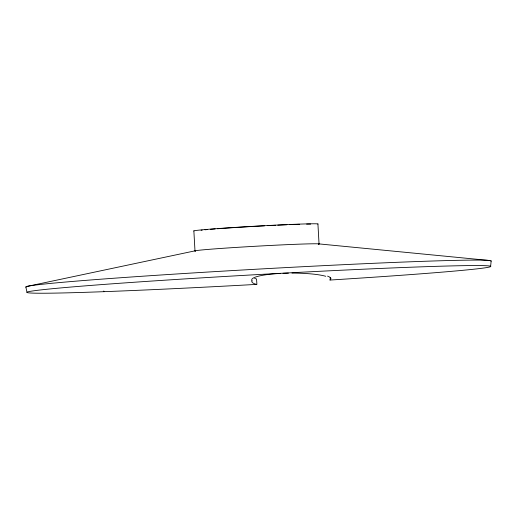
<?xml version="1.0" encoding="UTF-8"?>
<svg xmlns="http://www.w3.org/2000/svg" width="517" height="517" viewBox="0 0 517 517"><rect width="100%" height="100%" fill="white"/><g stroke="black" fill="none" stroke-linecap="round" stroke-linejoin="round"><path stroke-width="0.78" d="M490.614 266.429L491.15 260.975M27.046 286.424L195.626 250.713M318.369 243.843L489.864 260.542M254.61 278.404L256.555 278.98L256.897 284.369A232.172 4.86 -3.2 0 1 47.596 289.19A232.172 4.86 -3.2 0 1 431.63 266.488A232.172 4.86 -3.2 0 1 330.143 280.04A34.671 32.493 -63.4 0 0 330.24 277.332M327.539 276.11L328.605 276.55A39.673 6.572 -0.3 0 1 329.374 276.944L330.085 277.422M25.85 286.993L26.994 292.357M103.788 291L103.891 291.672M317.923 223.939L319.054 244.076M193.862 230.879L194.993 251.016M193.875 231.015A62.214 1.305 -3.2 0 1 255.786 226.181A62.214 1.305 -3.2 0 1 317.936 224.074M201.087 230.239A56.728 1.189 -3.2 0 1 202.16 230.104M204.971 229.8A56.728 1.189 -3.2 0 1 207.575 229.554M210.529 229.302A56.728 1.189 -3.2 0 1 215.15 228.928M217.334 228.76A56.728 1.189 -3.2 0 1 264.523 225.819M267.767 225.651A56.728 1.189 -3.2 0 1 275.58 225.263M277.797 225.153A56.728 1.189 -3.2 0 1 286.935 224.746M289.811 224.63A56.728 1.189 -3.2 0 1 299.472 224.281M306.607 224.113A56.728 1.189 -3.2 0 1 310.639 224.113M330.292 277.416A39.66 6.572 -0.8 0 1 329.891 280.033M26.186 287.232A233.012 4.879 -3.2 0 1 258.08 269.118A233.012 4.879 -3.2 0 1 490.859 261.247M195.665 251.113A62.214 1.305 -3.2 0 1 256.891 246.182A62.214 1.305 -3.2 0 1 318.407 244.244M256.6 284.415A39.66 6.908 -3.5 0 1 251.876 280.944M252.238 280.938A39.602 6.566 -0.3 0 1 280.563 273.415M283.019 273.306A39.602 6.566 -0.3 0 1 288.428 273.15M291.95 273.118A39.602 6.566 -0.3 0 1 325.755 276.291"/></g></svg>
